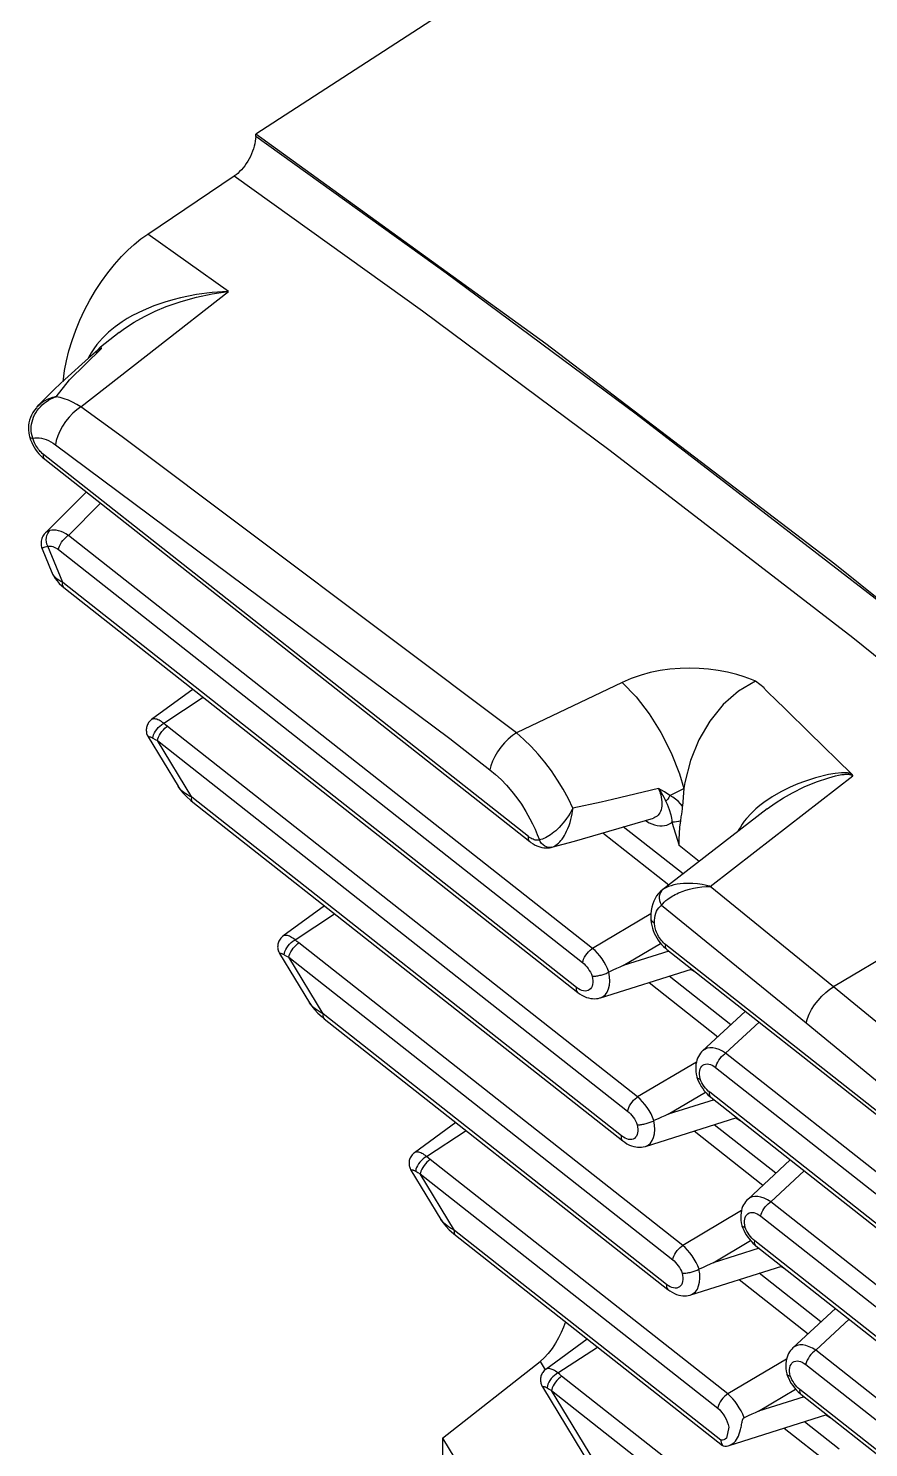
# Model space of a CAD drawing. Header units: millimetres. Extents: x 632 to 3922, y 1402 to 2001.
# Drawn here: x 3582.98 to 3589.48, y 1876.87 to 1887.86 of the extents above; entities that cross this region are included whole.
import ezdxf

# ---------------------------------------------------------------- set-up
doc = ezdxf.new("R2010")
doc.units = ezdxf.units.MM
for name, color, linetype in [('7', 7, 'Continuous'), ('8', 8, 'Continuous'), ('BO', 7, 'Continuous')]:
    doc.layers.add(name, color=color, linetype=linetype)

# ---------------------------------------------------------------- blocks, each defined once
blk = doc.blocks.new('20180524_223254')
at = {"layer": '7'}
for p, q in [((-35.587, 38.329), (-28.079, 32.412)), ((-34.944, 37.822), (-35.577, 37.189)), ((-35.627, 36.943), (-35.476, 36.576)), ((-35.291, 36.346), (-27.337, 30.077)), ((-33.29, 34.769), (-33.933, 34.3)), ((-33.986, 34.032), (-33.523, 33.268)), ((-33.294, 33.022), (-26.639, 27.778)), ((-31.256, 31.416), (-31.899, 30.947)), ((-31.952, 30.679), (-31.489, 29.915)), ((-25.956, 30.739), (-19.834, 25.915)), ((-26.983, 29.993), (-25.574, 30.438)), ((-31.26, 29.669), (-25.942, 25.478)), ((-24.743, 29.783), (-25.403, 29.172)), ((-25.277, 28.454), (-19.779, 24.121)), ((-26.286, 27.693), (-24.876, 28.138)), ((-29.222, 28.063), (-29.865, 27.594)), ((-24.046, 27.484), (-24.706, 26.872)), ((-29.918, 27.326), (-29.455, 26.562)), ((-29.226, 26.316), (-25.097, 23.062)), ((-24.579, 26.154), (-18.297, 21.204)), ((-25.588, 25.394), (-24.179, 25.839)), ((-23.349, 25.185), (-24.009, 24.573)), ((-27.188, 24.71), (-27.831, 24.241)), ((-29.428, 23.174), (-27.92, 24.362)), ((-27.884, 23.973), (-25.843, 20.609)), ((-23.882, 23.855), (-16.739, 18.226)), ((-24.994, 23.062), (-23.482, 23.54)), ((-29.428, 23.174), (-27.915, 20.679)), ((-29.428, 23.174), (-29.428, 19.793))]:
    blk.add_line(p, q, dxfattribs=at)
for points in [[(-15.645, 54.17, 0), (-32.32, 43.365, 0)], [(-32.321, 43.327, 0), (-32.324, 43.291, 0), (-32.328, 43.254, 0), (-32.335, 43.215, 0), (-32.345, 43.175, 0), (-32.356, 43.136, 0), (-32.37, 43.097, 0), (-32.385, 43.057, 0), (-32.404, 43.018, 0), (-32.423, 42.98, 0), (-32.444, 42.943, 0), (-32.467, 42.907, 0), (-32.492, 42.872, 0), (-32.517, 42.84, 0), (-32.543, 42.81, 0), (-32.57, 42.782, 0), (-32.599, 42.755, 0), (-32.625, 42.734, 0), (-32.652, 42.715, 0)], [(-32.321, 43.327, 0), (-32.32, 43.365, 0)], [(-18.913, 33.139, 0), (-23.357, 36.706, 0), (-27.828, 40.116, 0), (-32.32, 43.365, 0)], [(-33.992, 41.817, 0), (-32.652, 42.715, 0)], [(-35.303, 39.528, 0), (-35.293, 39.614, 0), (-35.28, 39.702, 0), (-35.25, 39.853, 0), (-35.212, 40.008, 0), (-35.163, 40.168, 0), (-35.105, 40.329, 0), (-35.041, 40.483, 0), (-34.969, 40.637, 0), (-34.888, 40.791, 0), (-34.8, 40.941, 0), (-34.709, 41.081, 0), (-34.612, 41.215, 0), (-34.508, 41.344, 0), (-34.399, 41.467, 0), (-34.301, 41.566, 0), (-34.201, 41.657, 0), (-34.097, 41.742, 0), (-33.992, 41.817, 0)], [(-34.437, 40.291, 0), (-34.723, 40.067, 0)], [(-34.763, 40.019, 0), (-34.909, 39.895, 0), (-35.277, 39.567, 0), (-35.432, 39.42, 0), (-35.654, 39.2, 0), (-35.698, 39.157, 0)], [(-34.723, 40.067, 0), (-34.729, 40.063, 0), (-34.739, 40.054, 0), (-34.748, 40.045, 0), (-34.756, 40.035, 0), (-34.763, 40.025, 0), (-34.77, 40.015, 0), (-34.775, 40.006, 0), (-34.779, 39.998, 0), (-34.782, 39.992, 0), (-34.784, 39.988, 0), (-34.785, 39.986, 0), (-34.786, 39.983, 0), (-34.787, 39.982, 0), (-34.787, 39.98, 0), (-34.788, 39.979, 0), (-34.788, 39.978, 0), (-34.788, 39.977, 0), (-34.789, 39.976, 0), (-34.789, 39.975, 0)], [(-35.707, 39.136, 0), (-35.713, 39.128, 0), (-35.743, 39.091, 0), (-35.769, 39.052, 0), (-35.79, 39.011, 0), (-35.807, 38.975, 0), (-35.82, 38.934, 0), (-35.831, 38.893, 0), (-35.836, 38.856, 0), (-35.839, 38.816, 0), (-35.839, 38.778, 0), (-35.835, 38.739, 0), (-35.828, 38.702, 0), (-35.823, 38.683, 0)], [(-35.823, 38.682, 0), (-35.819, 38.668, 0), (-35.805, 38.629, 0), (-35.789, 38.591, 0), (-35.771, 38.553, 0), (-35.751, 38.517, 0), (-35.728, 38.482, 0), (-35.703, 38.447, 0), (-35.676, 38.414, 0), (-35.647, 38.383, 0), (-35.616, 38.353, 0), (-35.587, 38.329, 0)], [(-35.577, 37.189, 0), (-35.582, 37.185, 0), (-35.594, 37.17, 0), (-35.605, 37.155, 0), (-35.615, 37.139, 0), (-35.625, 37.121, 0), (-35.632, 37.102, 0), (-35.638, 37.083, 0), (-35.641, 37.064, 0), (-35.644, 37.044, 0), (-35.644, 37.025, 0), (-35.643, 37.006, 0), (-35.64, 36.988, 0), (-35.636, 36.969, 0), (-35.63, 36.952, 0), (-35.627, 36.943, 0)], [(-35.479, 36.583, 0), (-35.466, 36.552, 0), (-35.447, 36.519, 0), (-35.424, 36.483, 0), (-35.396, 36.446, 0), (-35.361, 36.408, 0), (-35.32, 36.369, 0), (-35.291, 36.346, 0)], [(-24.586, 34.896, 0), (-24.847, 34.74, 0), (-25.085, 34.531, 0), (-25.293, 34.278, 0), (-25.464, 33.986, 0), (-25.593, 33.666, 0), (-25.677, 33.327, 0), (-25.692, 33.231, 0)], [(-23.099, 33.46, 0), (-23.754, 34.102, 0), (-24.111, 34.45, 0), (-24.286, 34.62, 0), (-24.372, 34.704, 0), (-24.415, 34.747, 0), (-24.436, 34.768, 0), (-24.442, 34.775, 0), (-24.446, 34.78, 0), (-24.449, 34.784, 0), (-24.451, 34.786, 0), (-24.452, 34.788, 0), (-24.452, 34.788, 0), (-24.453, 34.789, 0), (-24.453, 34.789, 0), (-24.453, 34.79, 0), (-24.453, 34.79, 0), (-24.453, 34.79, 0), (-24.453, 34.79, 0), (-24.453, 34.791, 0), (-24.453, 34.791, 0), (-24.453, 34.791, 0), (-24.453, 34.791, 0), (-24.453, 34.791, 0)], [(-33.933, 34.3, 0), (-33.945, 34.29, 0), (-33.956, 34.28, 0), (-33.968, 34.267, 0), (-33.979, 34.253, 0), (-33.988, 34.239, 0), (-33.996, 34.224, 0), (-34.002, 34.209, 0), (-34.008, 34.193, 0), (-34.011, 34.177, 0), (-34.014, 34.162, 0), (-34.015, 34.146, 0), (-34.016, 34.13, 0), (-34.014, 34.115, 0), (-34.012, 34.1, 0), (-34.009, 34.085, 0), (-34.005, 34.071, 0), (-33.999, 34.058, 0), (-33.993, 34.045, 0), (-33.987, 34.033, 0), (-33.986, 34.031, 0)], [(-23.078, 33.428, 0), (-23.08, 33.432, 0), (-23.082, 33.437, 0), (-23.085, 33.443, 0), (-23.089, 33.449, 0), (-23.094, 33.455, 0), (-23.099, 33.46, 0)], [(-33.523, 33.268, 0), (-33.519, 33.262, 0), (-33.488, 33.216, 0), (-33.447, 33.165, 0), (-33.393, 33.108, 0), (-33.327, 33.049, 0), (-33.294, 33.022, 0)], [(-25.692, 33.231, 0), (-25.713, 32.958, 0)], [(-25.743, 32.73, 0), (-25.733, 32.796, 0), (-25.726, 32.835, 0), (-25.72, 32.875, 0), (-25.715, 32.916, 0), (-25.714, 32.937, 0), (-25.713, 32.958, 0)], [(-27.736, 32.324, 0), (-27.389, 32.419, 0), (-26.166, 32.775, 0)], [(-24.404, 32.919, 0), (-26.043, 31.649, 0)], [(-25.769, 32.353, 0), (-25.769, 32.36, 0), (-25.768, 32.447, 0), (-25.763, 32.537, 0), (-25.754, 32.632, 0), (-25.743, 32.73, 0)], [(-28.079, 32.413, 0), (-28.062, 32.399, 0), (-28.026, 32.375, 0), (-27.993, 32.357, 0), (-27.956, 32.34, 0), (-27.922, 32.328, 0), (-27.891, 32.32, 0), (-27.86, 32.315, 0), (-27.83, 32.313, 0), (-27.801, 32.313, 0), (-27.773, 32.316, 0), (-27.747, 32.321, 0), (-27.734, 32.324, 0)], [(-26.027, 31.661, 0), (-26.032, 31.658, 0), (-26.062, 31.631, 0), (-26.09, 31.602, 0), (-26.115, 31.569, 0), (-26.138, 31.532, 0), (-26.158, 31.491, 0), (-26.176, 31.446, 0), (-26.189, 31.398, 0), (-26.199, 31.345, 0), (-26.205, 31.288, 0), (-26.206, 31.228, 0), (-26.206, 31.228, 0)], [(-26.206, 31.228, 0), (-26.205, 31.194, 0), (-26.2, 31.154, 0), (-26.191, 31.112, 0), (-26.18, 31.072, 0), (-26.167, 31.033, 0), (-26.151, 30.994, 0), (-26.132, 30.956, 0), (-26.112, 30.92, 0), (-26.09, 30.885, 0), (-26.065, 30.851, 0), (-26.038, 30.818, 0), (-26.01, 30.788, 0), (-25.98, 30.759, 0), (-25.956, 30.739, 0)], [(-31.899, 30.947, 0), (-31.911, 30.938, 0), (-31.922, 30.927, 0), (-31.934, 30.914, 0), (-31.945, 30.9, 0), (-31.954, 30.886, 0), (-31.962, 30.871, 0), (-31.968, 30.856, 0), (-31.974, 30.84, 0), (-31.977, 30.825, 0), (-31.98, 30.809, 0), (-31.981, 30.793, 0), (-31.982, 30.777, 0), (-31.98, 30.762, 0), (-31.978, 30.747, 0), (-31.975, 30.732, 0), (-31.971, 30.718, 0), (-31.965, 30.705, 0), (-31.959, 30.692, 0), (-31.953, 30.68, 0), (-31.952, 30.679, 0)], [(-27.114, 30.328, 0), (-27.109, 30.328, 0), (-27.103, 30.327, 0), (-27.096, 30.327, 0), (-27.083, 30.327, 0), (-27.07, 30.328, 0), (-27.055, 30.33, 0), (-27.04, 30.332, 0), (-27.025, 30.334, 0), (-27.009, 30.337, 0), (-26.993, 30.341, 0), (-26.976, 30.345, 0), (-26.96, 30.349, 0), (-26.944, 30.354, 0), (-26.928, 30.359, 0), (-26.912, 30.365, 0), (-26.897, 30.371, 0), (-26.883, 30.377, 0), (-26.869, 30.384, 0), (-26.855, 30.391, 0)], [(-26.855, 30.391, 0), (-26.854, 30.391, 0)], [(-26.633, 30.491, 0), (-26.683, 30.468, 0), (-26.736, 30.444, 0), (-26.792, 30.419, 0), (-26.854, 30.391, 0)], [(-31.489, 29.915, 0), (-31.485, 29.909, 0), (-31.454, 29.864, 0), (-31.413, 29.812, 0), (-31.359, 29.756, 0), (-31.293, 29.696, 0), (-31.26, 29.669, 0)], [(-27.337, 30.077, 0), (-27.307, 30.056, 0), (-27.271, 30.033, 0), (-27.234, 30.014, 0), (-27.2, 30, 0), (-27.168, 29.99, 0), (-27.136, 29.983, 0), (-27.106, 29.98, 0), (-27.077, 29.978, 0), (-27.048, 29.98, 0), (-27.021, 29.983, 0), (-26.992, 29.99, 0), (-26.983, 29.993, 0)], [(-25.403, 29.171, 0), (-25.42, 29.155, 0), (-25.438, 29.134, 0), (-25.454, 29.111, 0), (-25.468, 29.086, 0), (-25.481, 29.059, 0), (-25.492, 29.03, 0), (-25.5, 28.999, 0), (-25.507, 28.966, 0), (-25.51, 28.93, 0), (-25.511, 28.892, 0), (-25.509, 28.852, 0), (-25.503, 28.811, 0), (-25.495, 28.769, 0), (-25.493, 28.763, 0)], [(-25.495, 28.768, 0), (-25.482, 28.734, 0), (-25.466, 28.696, 0), (-25.446, 28.659, 0), (-25.425, 28.622, 0), (-25.402, 28.588, 0), (-25.377, 28.554, 0), (-25.35, 28.523, 0), (-25.321, 28.493, 0), (-25.29, 28.464, 0), (-25.277, 28.454, 0)], [(-25.493, 28.763, 0), (-25.492, 28.761, 0), (-25.49, 28.757, 0), (-25.486, 28.753, 0), (-25.481, 28.749, 0), (-25.474, 28.746, 0), (-25.467, 28.743, 0), (-25.458, 28.741, 0), (-25.452, 28.74, 0), (-25.447, 28.739, 0), (-25.442, 28.739, 0)], [(-25.493, 28.763, 0), (-25.491, 28.754, 0)], [(-25.935, 28.191, 0), (-25.986, 28.168, 0), (-26.038, 28.145, 0), (-26.094, 28.12, 0), (-26.157, 28.092, 0)], [(-26.416, 28.029, 0), (-26.412, 28.028, 0), (-26.405, 28.028, 0), (-26.399, 28.028, 0), (-26.386, 28.028, 0), (-26.372, 28.029, 0), (-26.358, 28.03, 0), (-26.343, 28.032, 0), (-26.328, 28.035, 0), (-26.312, 28.038, 0), (-26.296, 28.041, 0), (-26.279, 28.045, 0), (-26.263, 28.05, 0), (-26.247, 28.055, 0), (-26.231, 28.06, 0), (-26.215, 28.066, 0), (-26.2, 28.072, 0), (-26.185, 28.078, 0), (-26.171, 28.085, 0), (-26.158, 28.091, 0)], [(-26.158, 28.091, 0), (-26.157, 28.092, 0)], [(-26.639, 27.778, 0), (-26.61, 27.756, 0), (-26.574, 27.734, 0), (-26.536, 27.714, 0), (-26.503, 27.701, 0), (-26.47, 27.691, 0), (-26.439, 27.684, 0), (-26.409, 27.68, 0), (-26.379, 27.679, 0), (-26.351, 27.68, 0), (-26.324, 27.684, 0), (-26.295, 27.691, 0), (-26.286, 27.693, 0)], [(-29.865, 27.594, 0), (-29.877, 27.585, 0), (-29.888, 27.574, 0), (-29.9, 27.561, 0), (-29.911, 27.548, 0), (-29.92, 27.533, 0), (-29.928, 27.518, 0), (-29.934, 27.503, 0), (-29.94, 27.488, 0), (-29.944, 27.472, 0), (-29.946, 27.456, 0), (-29.947, 27.44, 0), (-29.948, 27.425, 0), (-29.946, 27.409, 0), (-29.944, 27.394, 0), (-29.941, 27.38, 0), (-29.937, 27.366, 0), (-29.931, 27.352, 0), (-29.925, 27.339, 0), (-29.919, 27.327, 0), (-29.918, 27.326, 0)], [(-24.706, 26.872, 0), (-24.723, 26.855, 0), (-24.741, 26.834, 0), (-24.757, 26.811, 0), (-24.771, 26.787, 0), (-24.784, 26.76, 0), (-24.794, 26.731, 0), (-24.803, 26.7, 0), (-24.809, 26.666, 0), (-24.813, 26.63, 0), (-24.814, 26.592, 0), (-24.811, 26.552, 0), (-24.806, 26.511, 0), (-24.797, 26.47, 0), (-24.796, 26.464, 0)], [(-29.455, 26.562, 0), (-29.451, 26.556, 0), (-29.42, 26.511, 0), (-29.379, 26.459, 0), (-29.325, 26.403, 0), (-29.259, 26.343, 0), (-29.226, 26.316, 0)], [(-24.798, 26.469, 0), (-24.785, 26.435, 0), (-24.768, 26.396, 0), (-24.749, 26.359, 0), (-24.728, 26.323, 0), (-24.705, 26.288, 0), (-24.68, 26.255, 0), (-24.653, 26.223, 0), (-24.624, 26.193, 0), (-24.592, 26.165, 0), (-24.579, 26.154, 0)], [(-24.796, 26.464, 0), (-24.793, 26.455, 0)], [(-24.745, 26.439, 0), (-24.749, 26.44, 0), (-24.755, 26.441, 0), (-24.761, 26.441, 0), (-24.769, 26.444, 0), (-24.777, 26.446, 0), (-24.784, 26.449, 0), (-24.789, 26.453, 0), (-24.793, 26.457, 0), (-24.795, 26.462, 0), (-24.796, 26.464, 0)], [(-25.719, 25.729, 0), (-25.715, 25.729, 0), (-25.708, 25.729, 0), (-25.701, 25.728, 0), (-25.689, 25.729, 0), (-25.675, 25.729, 0), (-25.661, 25.731, 0), (-25.645, 25.733, 0), (-25.63, 25.735, 0), (-25.615, 25.738, 0), (-25.598, 25.742, 0), (-25.582, 25.746, 0), (-25.566, 25.75, 0), (-25.55, 25.755, 0), (-25.534, 25.761, 0), (-25.518, 25.766, 0), (-25.503, 25.772, 0), (-25.488, 25.779, 0), (-25.474, 25.785, 0), (-25.46, 25.792, 0)], [(-25.46, 25.792, 0), (-25.459, 25.792, 0)], [(-25.238, 25.892, 0), (-25.289, 25.869, 0), (-25.341, 25.845, 0), (-25.397, 25.82, 0), (-25.459, 25.792, 0)], [(-25.942, 25.478, 0), (-25.912, 25.457, 0), (-25.876, 25.434, 0), (-25.839, 25.415, 0), (-25.806, 25.401, 0), (-25.773, 25.391, 0), (-25.742, 25.385, 0), (-25.711, 25.381, 0), (-25.682, 25.38, 0), (-25.654, 25.381, 0), (-25.627, 25.385, 0), (-25.598, 25.391, 0), (-25.588, 25.394, 0)], [(-27.526, 24.977, 0), (-27.557, 24.896, 0), (-27.593, 24.813, 0), (-27.634, 24.73, 0), (-27.681, 24.646, 0), (-27.734, 24.565, 0), (-27.792, 24.489, 0), (-27.854, 24.42, 0), (-27.92, 24.362, 0)], [(-24.009, 24.573, 0), (-24.025, 24.556, 0), (-24.043, 24.535, 0), (-24.059, 24.512, 0), (-24.074, 24.487, 0), (-24.086, 24.46, 0), (-24.097, 24.431, 0), (-24.106, 24.4, 0), (-24.112, 24.367, 0), (-24.116, 24.331, 0), (-24.116, 24.293, 0), (-24.114, 24.253, 0), (-24.109, 24.212, 0), (-24.1, 24.171, 0), (-24.098, 24.164, 0)], [(-27.831, 24.241, 0), (-27.843, 24.232, 0), (-27.854, 24.221, 0), (-27.866, 24.208, 0), (-27.877, 24.195, 0), (-27.886, 24.18, 0), (-27.894, 24.166, 0), (-27.9, 24.15, 0), (-27.906, 24.135, 0), (-27.91, 24.119, 0), (-27.912, 24.103, 0), (-27.913, 24.088, 0), (-27.914, 24.072, 0), (-27.912, 24.057, 0), (-27.91, 24.042, 0), (-27.907, 24.027, 0), (-27.903, 24.013, 0), (-27.897, 23.999, 0), (-27.891, 23.986, 0), (-27.885, 23.974, 0), (-27.884, 23.973, 0)], [(-24.1, 24.17, 0), (-24.088, 24.136, 0), (-24.071, 24.097, 0), (-24.052, 24.06, 0), (-24.031, 24.024, 0), (-24.008, 23.989, 0), (-23.983, 23.955, 0), (-23.955, 23.924, 0), (-23.926, 23.894, 0), (-23.895, 23.866, 0), (-23.882, 23.855, 0)], [(-24.098, 24.164, 0), (-24.098, 24.163, 0), (-24.095, 24.158, 0), (-24.091, 24.154, 0), (-24.086, 24.15, 0), (-24.08, 24.147, 0), (-24.072, 24.144, 0), (-24.063, 24.142, 0), (-24.058, 24.141, 0), (-24.052, 24.14, 0), (-24.048, 24.14, 0)], [(-24.541, 23.592, 0), (-24.591, 23.57, 0), (-24.644, 23.546, 0), (-24.7, 23.521, 0), (-24.762, 23.493, 0)], [(-24.994, 23.062, 0), (-24.983, 23.066, 0), (-24.96, 23.077, 0), (-24.938, 23.091, 0), (-24.917, 23.109, 0), (-24.897, 23.13, 0), (-24.88, 23.153, 0), (-24.864, 23.179, 0), (-24.85, 23.209, 0), (-24.837, 23.241, 0), (-24.826, 23.274, 0), (-24.817, 23.31, 0), (-24.812, 23.329, 0), (-24.808, 23.348, 0), (-24.804, 23.368, 0), (-24.8, 23.388, 0), (-24.797, 23.406, 0), (-24.793, 23.424, 0), (-24.789, 23.441, 0), (-24.787, 23.45, 0), (-24.784, 23.459, 0), (-24.781, 23.467, 0), (-24.78, 23.47, 0), (-24.778, 23.474, 0), (-24.776, 23.478, 0), (-24.774, 23.481, 0), (-24.772, 23.484, 0), (-24.771, 23.485, 0), (-24.77, 23.487, 0), (-24.769, 23.488, 0), (-24.767, 23.49, 0), (-24.766, 23.491, 0), (-24.765, 23.491, 0), (-24.764, 23.492, 0), (-24.763, 23.493, 0), (-24.762, 23.493, 0)], [(-25.122, 23.144, 0), (-25.121, 23.141, 0), (-25.12, 23.13, 0), (-25.118, 23.119, 0), (-25.115, 23.109, 0), (-25.112, 23.099, 0), (-25.107, 23.086, 0), (-25.102, 23.075, 0), (-25.097, 23.068, 0), (-25.092, 23.061, 0), (-25.087, 23.056, 0)], [(-25.087, 23.056, 0), (-25.06, 23.053, 0), (-25.034, 23.054, 0), (-25.008, 23.058, 0), (-24.994, 23.062, 0)]]:
    blk.add_polyline3d(points, dxfattribs=at)
at = {"layer": '8'}
for p, q in [((-28.097, 32.488), (-35.604, 38.404)), ((-35.22, 37.151), (-34.723, 37.648)), ((-27.107, 30.758), (-35.22, 37.151)), ((-35.309, 36.422), (-35.54, 36.983)), ((-35.375, 36.931), (-27.262, 30.537)), ((-27.354, 30.153), (-35.309, 36.422)), ((-33.745, 34.243), (-33.133, 34.645)), ((-26.41, 28.459), (-33.688, 34.194)), ((-33.843, 33.974), (-26.565, 28.238)), ((-33.312, 33.098), (-33.843, 33.974)), ((-26.657, 27.854), (-33.312, 33.098)), ((-26.95, 32.547), (-25.926, 31.74)), ((-25.706, 31.91), (-26.632, 32.639)), ((-25.878, 32.714), (-25.769, 32.353)), ((-19.341, 32.558), (-23.378, 30.165)), ((-25.455, 32.105), (-25.769, 32.353)), ((-31.711, 30.89), (-31.099, 31.292)), ((-26.205, 31.294), (-27.107, 30.758)), ((-25.712, 26.159), (-31.654, 30.842)), ((-26.633, 30.491), (-26.053, 30.835)), ((-19.851, 25.99), (-25.974, 30.815)), ((-31.809, 30.621), (-25.867, 25.938)), ((-31.278, 29.745), (-31.809, 30.621)), ((-25.924, 30.714), (-26.633, 30.491)), ((-24.966, 29.577), (-25.92, 30.328)), ((-26.231, 30.23), (-25.166, 29.391)), ((-19.341, 26.844), (-23.378, 30.165)), ((-25.96, 25.554), (-31.278, 29.745)), ((-25.047, 29.135), (-24.529, 29.615)), ((-23.801, 29.605), (-19.764, 26.284)), ((-19.531, 24.788), (-25.047, 29.135)), ((-25.5, 28.999), (-26.41, 28.459)), ((-25.202, 28.914), (-19.686, 24.567)), ((-25.935, 28.191), (-25.359, 28.534)), ((-25.227, 28.415), (-25.935, 28.191)), ((-19.796, 24.197), (-25.294, 28.53)), ((-29.677, 27.537), (-29.065, 27.94)), ((-25.534, 27.931), (-24.469, 27.092)), ((-24.269, 27.277), (-25.223, 28.029)), ((-25.015, 23.86), (-29.62, 27.489)), ((-29.244, 26.392), (-29.775, 27.268)), ((-29.775, 27.268), (-25.17, 23.639)), ((-24.349, 26.835), (-23.832, 27.315)), ((-18.049, 21.87), (-24.349, 26.835)), ((-24.803, 26.699), (-25.712, 26.159)), ((-24.504, 26.614), (-18.204, 21.65)), ((-25.122, 23.144), (-29.244, 26.392)), ((-25.238, 25.892), (-24.662, 26.234)), ((-18.315, 21.28), (-24.597, 26.23)), ((-24.53, 26.115), (-25.238, 25.892)), ((-23.572, 24.978), (-24.526, 25.73)), ((-24.836, 25.631), (-23.772, 24.792)), ((-23.652, 24.536), (-23.134, 25.016)), ((-27.643, 24.185), (-27.031, 24.587)), ((-24.106, 24.4), (-25.015, 23.86)), ((-16.791, 19.129), (-23.652, 24.536)), ((-27.92, 24.362), (-27.842, 24.233)), ((-23.807, 24.315), (-16.946, 18.908)), ((-24.915, 22.031), (-27.586, 24.136)), ((-25.809, 20.731), (-27.741, 23.915)), ((-27.741, 23.915), (-25.07, 21.81)), ((-24.541, 23.592), (-23.965, 23.935)), ((-23.832, 23.816), (-24.541, 23.592)), ((-16.756, 18.302), (-23.9, 23.931)), ((-24.139, 23.332), (-23.444, 22.784)), ((-23.289, 23.005), (-23.828, 23.43))]:
    blk.add_line(p, q, dxfattribs=at)
for points in [[(-18.921, 33.105, 0), (-22.665, 36.122, 0), (-26.432, 39.03, 0), (-29.372, 41.213, 0), (-32.321, 43.327, 0)], [(-32.652, 42.715, 0), (-29.739, 40.626, 0), (-26.832, 38.468, 0), (-23.078, 35.57, 0), (-19.341, 32.558, 0)], [(-32.742, 40.929, 0), (-33.992, 41.817, 0)], [(-35.027, 39.139, 0), (-33.852, 40.06, 0), (-32.742, 40.929, 0)], [(-32.742, 40.929, 0), (-32.751, 40.929, 0), (-32.993, 40.912, 0), (-33.236, 40.88, 0), (-33.483, 40.831, 0), (-33.606, 40.8, 0), (-33.727, 40.764, 0), (-33.898, 40.705, 0), (-34.065, 40.635, 0), (-34.23, 40.553, 0), (-34.31, 40.507, 0), (-34.387, 40.458, 0), (-34.495, 40.382, 0), (-34.598, 40.298, 0), (-34.694, 40.205, 0), (-34.739, 40.155, 0), (-34.782, 40.104, 0), (-34.828, 40.041, 0), (-34.87, 39.975, 0), (-34.908, 39.907, 0), (-34.918, 39.887, 0)], [(-34.437, 40.291, 0), (-34.354, 40.353, 0), (-34.204, 40.452, 0), (-34.045, 40.541, 0), (-33.878, 40.622, 0), (-33.705, 40.694, 0), (-33.474, 40.774, 0), (-33.238, 40.84, 0), (-32.996, 40.891, 0), (-32.751, 40.928, 0), (-32.742, 40.929, 0)], [(-35.41, 39.298, 0), (-35.203, 39.557, 0), (-34.709, 40.047, 0)], [(-34.763, 40.019, 0), (-34.758, 40.022, 0), (-34.743, 40.033, 0), (-34.726, 40.041, 0), (-34.709, 40.047, 0)], [(-34.759, 40.024, 0), (-34.753, 40.029, 0), (-34.741, 40.038, 0), (-34.726, 40.044, 0), (-34.711, 40.047, 0), (-34.709, 40.047, 0)], [(-34.709, 40.047, 0), (-34.709, 40.048, 0), (-34.712, 40.059, 0), (-34.715, 40.067, 0), (-34.719, 40.069, 0), (-34.723, 40.068, 0)], [(-35.772, 38.655, 0), (-35.783, 38.691, 0), (-35.79, 38.727, 0), (-35.795, 38.764, 0), (-35.796, 38.801, 0), (-35.795, 38.837, 0), (-35.79, 38.873, 0), (-35.783, 38.909, 0), (-35.773, 38.944, 0), (-35.759, 38.98, 0), (-35.743, 39.016, 0), (-35.723, 39.05, 0), (-35.702, 39.083, 0), (-35.678, 39.114, 0), (-35.652, 39.143, 0), (-35.624, 39.171, 0), (-35.594, 39.196, 0), (-35.563, 39.22, 0), (-35.528, 39.243, 0), (-35.492, 39.263, 0), (-35.454, 39.281, 0), (-35.434, 39.289, 0), (-35.415, 39.297, 0), (-35.41, 39.298, 0)], [(-35.41, 39.298, 0), (-35.415, 39.297, 0), (-35.416, 39.297, 0), (-35.42, 39.296, 0), (-35.427, 39.295, 0), (-35.441, 39.291, 0), (-35.466, 39.285, 0), (-35.509, 39.27, 0), (-35.547, 39.254, 0), (-35.583, 39.235, 0), (-35.619, 39.212, 0), (-35.653, 39.187, 0), (-35.684, 39.159, 0), (-35.707, 39.136, 0)], [(-35.027, 39.139, 0), (-35.089, 39.096, 0), (-35.151, 39.043, 0), (-35.21, 38.982, 0), (-35.264, 38.914, 0), (-35.312, 38.841, 0), (-35.353, 38.766, 0), (-35.385, 38.691, 0), (-35.408, 38.618, 0), (-35.419, 38.555, 0)], [(-35.027, 39.139, 0), (-35.092, 39.179, 0), (-35.158, 39.214, 0), (-35.221, 39.243, 0), (-35.284, 39.266, 0), (-35.347, 39.285, 0), (-35.41, 39.298, 0)], [(-28.286, 34.094, 0), (-34.39, 38.679, 0), (-35.027, 39.139, 0)], [(-35.823, 38.682, 0), (-35.817, 38.672, 0), (-35.805, 38.664, 0), (-35.788, 38.658, 0), (-35.772, 38.655, 0)], [(-35.772, 38.655, 0), (-35.741, 38.661, 0), (-35.708, 38.663, 0), (-35.674, 38.662, 0), (-35.638, 38.657, 0), (-35.603, 38.648, 0), (-35.567, 38.636, 0), (-35.53, 38.621, 0), (-35.492, 38.602, 0), (-35.455, 38.58, 0), (-35.419, 38.555, 0)], [(-35.604, 38.404, 0), (-35.624, 38.421, 0), (-35.643, 38.439, 0), (-35.656, 38.452, 0), (-35.668, 38.466, 0), (-35.681, 38.481, 0), (-35.695, 38.5, 0), (-35.709, 38.52, 0), (-35.723, 38.542, 0), (-35.735, 38.564, 0), (-35.746, 38.586, 0), (-35.756, 38.609, 0), (-35.762, 38.624, 0), (-35.767, 38.64, 0), (-35.772, 38.655, 0)], [(-35.419, 38.555, 0), (-29.318, 34.006, 0), (-28.695, 33.524, 0)], [(-35.587, 38.329, 0), (-35.598, 38.341, 0), (-35.604, 38.358, 0), (-35.607, 38.379, 0), (-35.605, 38.403, 0), (-35.604, 38.404, 0)], [(-35.508, 37.226, 0), (-35.548, 37.21, 0), (-35.577, 37.189, 0)], [(-35.54, 36.983, 0), (-35.552, 37.016, 0), (-35.56, 37.05, 0), (-35.562, 37.085, 0), (-35.56, 37.119, 0), (-35.553, 37.151, 0), (-35.541, 37.181, 0), (-35.525, 37.207, 0), (-35.508, 37.226, 0)], [(-35.22, 37.151, 0), (-35.258, 37.175, 0), (-35.296, 37.196, 0), (-35.334, 37.212, 0), (-35.372, 37.223, 0), (-35.408, 37.231, 0), (-35.443, 37.234, 0), (-35.476, 37.232, 0), (-35.508, 37.226, 0)], [(-35.375, 36.931, 0), (-35.368, 36.957, 0), (-35.357, 36.986, 0), (-35.343, 37.015, 0), (-35.325, 37.044, 0), (-35.305, 37.072, 0), (-35.282, 37.098, 0), (-35.257, 37.122, 0), (-35.232, 37.143, 0), (-35.22, 37.151, 0)], [(-35.627, 36.943, 0), (-35.624, 36.953, 0), (-35.609, 36.963, 0), (-35.581, 36.973, 0), (-35.54, 36.983, 0)], [(-35.54, 36.983, 0), (-35.521, 36.986, 0), (-35.502, 36.987, 0), (-35.482, 36.984, 0), (-35.461, 36.978, 0), (-35.439, 36.97, 0), (-35.418, 36.959, 0), (-35.396, 36.946, 0), (-35.375, 36.931, 0)], [(-35.309, 36.422, 0), (-35.339, 36.438, 0), (-35.367, 36.456, 0), (-35.393, 36.474, 0), (-35.416, 36.494, 0), (-35.436, 36.515, 0), (-35.454, 36.536, 0), (-35.468, 36.559, 0), (-35.478, 36.582, 0)], [(-35.291, 36.346, 0), (-35.302, 36.358, 0), (-35.309, 36.375, 0), (-35.311, 36.396, 0), (-35.309, 36.42, 0), (-35.309, 36.422, 0)], [(-24.586, 34.896, 0), (-24.594, 34.9, 0), (-24.649, 34.923, 0), (-24.761, 34.963, 0), (-24.876, 34.999, 0), (-25.019, 35.034, 0), (-25.164, 35.062, 0), (-25.311, 35.081, 0), (-25.459, 35.093, 0), (-25.607, 35.097, 0), (-25.753, 35.093, 0), (-25.909, 35.08, 0), (-26.063, 35.058, 0), (-26.213, 35.027, 0), (-26.356, 34.989, 0), (-26.507, 34.937, 0), (-26.65, 34.875, 0)], [(-26.65, 34.875, 0), (-28.286, 34.094, 0)], [(-26.65, 34.875, 0), (-26.434, 34.651, 0), (-26.232, 34.389, 0), (-26.049, 34.098, 0), (-25.891, 33.786, 0), (-25.763, 33.462, 0), (-25.692, 33.231, 0)], [(-24.453, 34.791, 0), (-24.586, 34.896, 0)], [(-33.745, 34.243, 0), (-33.763, 34.257, 0), (-33.781, 34.27, 0), (-33.799, 34.281, 0), (-33.817, 34.291, 0), (-33.834, 34.298, 0), (-33.85, 34.304, 0), (-33.865, 34.308, 0), (-33.88, 34.31, 0), (-33.893, 34.311, 0), (-33.905, 34.31, 0), (-33.915, 34.308, 0), (-33.925, 34.304, 0), (-33.933, 34.3, 0)], [(-33.913, 34.013, 0), (-33.91, 34.038, 0), (-33.902, 34.065, 0), (-33.889, 34.093, 0), (-33.873, 34.121, 0), (-33.853, 34.149, 0), (-33.83, 34.176, 0), (-33.805, 34.2, 0), (-33.779, 34.221, 0), (-33.752, 34.239, 0), (-33.745, 34.243, 0)], [(-33.843, 33.974, 0), (-33.836, 34, 0), (-33.826, 34.029, 0), (-33.811, 34.058, 0), (-33.793, 34.087, 0), (-33.773, 34.115, 0), (-33.75, 34.141, 0), (-33.726, 34.165, 0), (-33.701, 34.186, 0), (-33.688, 34.194, 0)], [(-33.688, 34.194, 0), (-33.717, 34.218, 0), (-33.745, 34.243, 0)], [(-28.286, 34.094, 0), (-28.348, 34.051, 0), (-28.411, 33.999, 0), (-28.471, 33.939, 0), (-28.527, 33.872, 0), (-28.578, 33.801, 0), (-28.621, 33.728, 0), (-28.656, 33.655, 0), (-28.681, 33.584, 0), (-28.695, 33.524, 0)], [(-27.41, 32.928, 0), (-27.481, 33.074, 0), (-27.561, 33.221, 0), (-27.648, 33.364, 0), (-27.744, 33.506, 0), (-27.845, 33.642, 0), (-27.948, 33.766, 0), (-28.055, 33.882, 0), (-28.169, 33.993, 0), (-28.286, 34.094, 0)], [(-33.986, 34.032, 0), (-33.987, 34.033, 0), (-33.986, 34.034, 0), (-33.984, 34.035, 0), (-33.982, 34.036, 0), (-33.979, 34.036, 0), (-33.975, 34.036, 0), (-33.97, 34.035, 0), (-33.965, 34.035, 0), (-33.959, 34.033, 0), (-33.952, 34.031, 0), (-33.945, 34.029, 0), (-33.938, 34.026, 0), (-33.93, 34.023, 0), (-33.922, 34.019, 0), (-33.918, 34.016, 0), (-33.913, 34.013, 0)], [(-33.913, 34.013, 0), (-33.879, 33.993, 0), (-33.843, 33.974, 0)], [(-28.695, 33.524, 0), (-28.608, 33.451, 0), (-28.523, 33.372, 0), (-28.438, 33.284, 0), (-28.356, 33.189, 0), (-28.28, 33.091, 0), (-28.208, 32.989, 0), (-28.139, 32.879, 0), (-28.076, 32.766, 0), (-28.035, 32.685, 0), (-27.997, 32.604, 0), (-27.962, 32.52, 0), (-27.93, 32.436, 0)], [(-25.285, 31.717, 0), (-24.593, 32.254, 0), (-23.078, 33.428, 0)], [(-23.099, 33.46, 0), (-23.107, 33.463, 0), (-23.115, 33.466, 0), (-23.122, 33.468, 0), (-23.13, 33.47, 0), (-23.145, 33.473, 0), (-23.161, 33.475, 0), (-23.177, 33.476, 0), (-23.195, 33.477, 0), (-23.224, 33.477, 0), (-23.252, 33.476, 0), (-23.354, 33.465, 0), (-23.455, 33.448, 0), (-23.656, 33.398, 0), (-23.858, 33.332, 0), (-23.958, 33.293, 0), (-24.057, 33.249, 0), (-24.194, 33.181, 0), (-24.327, 33.104, 0), (-24.457, 33.016, 0), (-24.519, 32.968, 0), (-24.579, 32.917, 0), (-24.654, 32.845, 0), (-24.725, 32.767, 0), (-24.758, 32.725, 0), (-24.79, 32.682, 0), (-24.819, 32.637, 0), (-24.846, 32.591, 0), (-24.859, 32.567, 0)], [(-24.403, 32.919, 0), (-24.282, 33.007, 0), (-24.15, 33.091, 0), (-24.014, 33.167, 0), (-23.831, 33.257, 0), (-23.643, 33.334, 0), (-23.448, 33.4, 0), (-23.349, 33.427, 0), (-23.298, 33.438, 0), (-23.247, 33.448, 0), (-23.212, 33.452, 0), (-23.195, 33.454, 0), (-23.177, 33.455, 0), (-23.164, 33.455, 0), (-23.152, 33.455, 0), (-23.141, 33.454, 0), (-23.131, 33.452, 0), (-23.122, 33.451, 0), (-23.115, 33.449, 0), (-23.109, 33.447, 0), (-23.103, 33.445, 0), (-23.098, 33.443, 0), (-23.094, 33.441, 0), (-23.09, 33.438, 0), (-23.086, 33.435, 0), (-23.082, 33.431, 0), (-23.078, 33.428, 0)], [(-33.312, 33.098, 0), (-33.344, 33.115, 0), (-33.375, 33.133, 0), (-33.404, 33.152, 0), (-33.432, 33.172, 0), (-33.459, 33.194, 0), (-33.483, 33.217, 0), (-33.504, 33.242, 0), (-33.523, 33.268, 0)], [(-26.088, 33.234, 0), (-26.797, 33.065, 0), (-26.973, 33.024, 0), (-27.41, 32.928, 0)], [(-26.088, 33.234, 0), (-26.078, 33.209, 0), (-26.068, 33.184, 0), (-26.06, 33.159, 0), (-26.052, 33.134, 0), (-26.044, 33.098, 0), (-26.038, 33.063, 0), (-26.034, 33.027, 0), (-26.033, 32.993, 0), (-26.034, 32.962, 0), (-26.038, 32.932, 0), (-26.045, 32.904, 0), (-26.055, 32.878, 0), (-26.066, 32.855, 0), (-26.081, 32.834, 0), (-26.093, 32.82, 0), (-26.107, 32.807, 0), (-26.116, 32.799, 0), (-26.137, 32.787, 0), (-26.154, 32.779, 0), (-26.166, 32.776, 0)], [(-25.909, 33.127, 0), (-25.994, 33.182, 0), (-26.085, 33.232, 0), (-26.088, 33.234, 0)], [(-26.088, 33.234, 0), (-26.085, 33.23, 0), (-26.064, 33.2, 0), (-26.044, 33.169, 0), (-26.023, 33.135, 0), (-26.004, 33.101, 0), (-25.987, 33.068, 0), (-25.971, 33.034, 0)], [(-25.909, 33.127, 0), (-25.692, 33.231, 0)], [(-33.294, 33.022, 0), (-33.305, 33.034, 0), (-33.312, 33.051, 0), (-33.314, 33.072, 0), (-33.312, 33.096, 0), (-33.312, 33.098, 0)], [(-25.909, 33.127, 0), (-25.925, 33.096, 0), (-25.944, 33.067, 0), (-25.966, 33.04, 0), (-25.971, 33.034, 0)], [(-25.971, 33.034, 0), (-25.951, 32.988, 0), (-25.921, 32.908, 0), (-25.896, 32.826, 0), (-25.89, 32.8, 0), (-25.885, 32.773, 0), (-25.881, 32.744, 0), (-25.878, 32.714, 0)], [(-25.713, 32.958, 0), (-25.747, 32.998, 0), (-25.784, 33.035, 0), (-25.824, 33.068, 0), (-25.866, 33.099, 0), (-25.909, 33.127, 0)], [(-27.41, 32.928, 0), (-27.412, 32.925, 0), (-27.413, 32.924, 0), (-27.416, 32.919, 0), (-27.421, 32.909, 0), (-27.432, 32.89, 0), (-27.455, 32.851, 0), (-27.482, 32.809, 0), (-27.511, 32.768, 0), (-27.537, 32.732, 0), (-27.565, 32.697, 0), (-27.594, 32.664, 0), (-27.624, 32.631, 0), (-27.651, 32.605, 0), (-27.677, 32.58, 0), (-27.705, 32.556, 0), (-27.732, 32.534, 0), (-27.758, 32.515, 0), (-27.783, 32.498, 0), (-27.808, 32.483, 0), (-27.833, 32.47, 0), (-27.859, 32.458, 0), (-27.883, 32.448, 0), (-27.907, 32.441, 0), (-27.93, 32.436, 0)], [(-27.735, 32.324, 0), (-27.715, 32.331, 0), (-27.694, 32.341, 0), (-27.674, 32.354, 0), (-27.653, 32.369, 0), (-27.634, 32.386, 0), (-27.615, 32.406, 0), (-27.596, 32.427, 0), (-27.578, 32.451, 0), (-27.559, 32.478, 0), (-27.541, 32.507, 0), (-27.524, 32.538, 0), (-27.508, 32.57, 0), (-27.498, 32.592, 0), (-27.489, 32.613, 0), (-27.471, 32.658, 0), (-27.456, 32.706, 0), (-27.442, 32.755, 0), (-27.432, 32.797, 0), (-27.423, 32.841, 0), (-27.416, 32.884, 0), (-27.413, 32.906, 0), (-27.412, 32.917, 0), (-27.411, 32.923, 0), (-27.411, 32.924, 0), (-27.41, 32.928, 0)], [(-26.292, 32.738, 0), (-26.274, 32.726, 0), (-26.231, 32.703, 0), (-26.189, 32.684, 0), (-26.148, 32.67, 0), (-26.107, 32.66, 0), (-26.067, 32.655, 0), (-26.029, 32.654, 0), (-25.993, 32.659, 0), (-25.959, 32.667, 0), (-25.927, 32.681, 0), (-25.898, 32.698, 0), (-25.878, 32.714, 0)], [(-25.743, 32.73, 0), (-25.777, 32.722, 0), (-25.809, 32.717, 0), (-25.839, 32.714, 0), (-25.866, 32.713, 0), (-25.878, 32.714, 0)], [(-28.079, 32.412, 0), (-28.09, 32.425, 0), (-28.097, 32.442, 0), (-28.099, 32.462, 0), (-28.097, 32.486, 0), (-28.097, 32.488, 0)], [(-27.93, 32.436, 0), (-27.944, 32.433, 0), (-27.96, 32.432, 0), (-27.976, 32.432, 0), (-27.994, 32.435, 0), (-28.011, 32.44, 0), (-28.028, 32.447, 0), (-28.046, 32.455, 0), (-28.064, 32.465, 0), (-28.081, 32.476, 0), (-28.097, 32.488, 0)], [(-27.735, 32.324, 0), (-27.763, 32.32, 0), (-27.792, 32.321, 0), (-27.82, 32.329, 0), (-27.848, 32.342, 0), (-27.874, 32.361, 0), (-27.897, 32.384, 0), (-27.917, 32.412, 0), (-27.93, 32.436, 0)], [(-26.019, 31.668, 0), (-26.04, 31.648, 0), (-26.056, 31.624, 0), (-26.068, 31.596, 0), (-26.074, 31.566, 0), (-26.075, 31.534, 0), (-26.071, 31.501, 0), (-26.061, 31.468, 0), (-26.047, 31.436, 0), (-26.04, 31.425, 0)], [(-26.04, 31.425, 0), (-26.031, 31.437, 0), (-26.021, 31.449, 0), (-25.999, 31.472, 0), (-25.973, 31.497, 0), (-25.943, 31.521, 0), (-25.92, 31.537, 0), (-25.898, 31.552, 0), (-25.876, 31.565, 0), (-25.853, 31.579, 0), (-25.828, 31.592, 0), (-25.803, 31.605, 0), (-25.776, 31.617, 0), (-25.748, 31.629, 0), (-25.72, 31.64, 0), (-25.664, 31.66, 0), (-25.606, 31.677, 0), (-25.546, 31.691, 0), (-25.484, 31.703, 0), (-25.417, 31.711, 0), (-25.351, 31.716, 0), (-25.318, 31.717, 0), (-25.302, 31.717, 0), (-25.291, 31.717, 0), (-25.29, 31.717, 0), (-25.285, 31.717, 0)], [(-25.285, 31.717, 0), (-25.29, 31.719, 0), (-25.297, 31.72, 0), (-25.323, 31.727, 0), (-25.366, 31.737, 0), (-25.41, 31.745, 0), (-25.483, 31.756, 0), (-25.556, 31.762, 0), (-25.628, 31.764, 0), (-25.698, 31.762, 0), (-25.75, 31.757, 0), (-25.8, 31.75, 0), (-25.847, 31.74, 0), (-25.892, 31.727, 0), (-25.929, 31.715, 0), (-25.962, 31.7, 0), (-25.993, 31.685, 0), (-26.019, 31.668, 0)], [(-23.378, 30.165, 0), (-25.285, 31.717, 0)], [(-26.148, 31.15, 0), (-26.147, 31.19, 0), (-26.143, 31.229, 0), (-26.137, 31.266, 0), (-26.127, 31.301, 0), (-26.115, 31.332, 0), (-26.1, 31.36, 0), (-26.082, 31.386, 0), (-26.061, 31.408, 0), (-26.04, 31.425, 0)], [(-26.04, 31.425, 0), (-23.801, 29.605, 0)], [(-26.206, 31.228, 0), (-26.203, 31.209, 0), (-26.194, 31.19, 0), (-26.178, 31.172, 0), (-26.158, 31.157, 0), (-26.148, 31.15, 0)], [(-25.974, 30.815, 0), (-25.991, 30.83, 0), (-26.008, 30.846, 0), (-26.025, 30.863, 0), (-26.041, 30.882, 0), (-26.056, 30.902, 0), (-26.07, 30.922, 0), (-26.084, 30.944, 0), (-26.096, 30.966, 0), (-26.107, 30.989, 0), (-26.117, 31.011, 0), (-26.126, 31.035, 0), (-26.133, 31.058, 0), (-26.138, 31.077, 0), (-26.142, 31.096, 0), (-26.145, 31.114, 0), (-26.147, 31.133, 0), (-26.148, 31.15, 0)], [(-31.711, 30.89, 0), (-31.729, 30.904, 0), (-31.747, 30.917, 0), (-31.765, 30.928, 0), (-31.783, 30.938, 0), (-31.8, 30.945, 0), (-31.816, 30.951, 0), (-31.831, 30.955, 0), (-31.846, 30.958, 0), (-31.859, 30.958, 0), (-31.871, 30.958, 0), (-31.882, 30.955, 0), (-31.891, 30.952, 0), (-31.899, 30.947, 0)], [(-31.879, 30.66, 0), (-31.876, 30.685, 0), (-31.868, 30.712, 0), (-31.855, 30.74, 0), (-31.839, 30.769, 0), (-31.819, 30.797, 0), (-31.796, 30.823, 0), (-31.771, 30.847, 0), (-31.745, 30.869, 0), (-31.718, 30.887, 0), (-31.711, 30.89, 0)], [(-31.809, 30.621, 0), (-31.802, 30.647, 0), (-31.792, 30.676, 0), (-31.777, 30.705, 0), (-31.759, 30.734, 0), (-31.739, 30.762, 0), (-31.716, 30.789, 0), (-31.692, 30.812, 0), (-31.667, 30.833, 0), (-31.654, 30.842, 0)], [(-31.654, 30.842, 0), (-31.683, 30.866, 0), (-31.711, 30.89, 0)], [(-25.956, 30.739, 0), (-25.967, 30.752, 0), (-25.973, 30.768, 0), (-25.976, 30.789, 0), (-25.974, 30.813, 0), (-25.974, 30.815, 0)], [(-31.952, 30.679, 0), (-31.953, 30.68, 0), (-31.952, 30.681, 0), (-31.95, 30.682, 0), (-31.948, 30.683, 0), (-31.945, 30.683, 0), (-31.941, 30.683, 0), (-31.936, 30.683, 0), (-31.931, 30.682, 0), (-31.925, 30.681, 0), (-31.918, 30.679, 0), (-31.911, 30.676, 0), (-31.904, 30.673, 0), (-31.896, 30.67, 0), (-31.888, 30.666, 0), (-31.884, 30.663, 0), (-31.879, 30.66, 0)], [(-31.879, 30.66, 0), (-31.845, 30.64, 0), (-31.809, 30.621, 0)], [(-27.262, 30.537, 0), (-27.255, 30.564, 0), (-27.245, 30.592, 0), (-27.23, 30.621, 0), (-27.212, 30.651, 0), (-27.192, 30.679, 0), (-27.169, 30.705, 0), (-27.144, 30.729, 0), (-27.119, 30.749, 0), (-27.107, 30.758, 0)], [(-26.854, 30.391, 0), (-26.875, 30.444, 0), (-26.9, 30.496, 0), (-26.928, 30.547, 0), (-26.959, 30.595, 0), (-26.993, 30.641, 0), (-27.03, 30.684, 0), (-27.068, 30.723, 0), (-27.107, 30.758, 0)], [(-27.114, 30.328, 0), (-27.107, 30.294, 0), (-27.104, 30.261, 0), (-27.104, 30.23, 0), (-27.108, 30.201, 0), (-27.115, 30.174, 0), (-27.126, 30.151, 0), (-27.14, 30.132, 0), (-27.157, 30.117, 0), (-27.176, 30.106, 0), (-27.198, 30.099, 0), (-27.222, 30.097, 0), (-27.247, 30.1, 0), (-27.273, 30.107, 0), (-27.3, 30.118, 0), (-27.327, 30.134, 0), (-27.354, 30.153, 0)], [(-27.262, 30.537, 0), (-27.239, 30.518, 0), (-27.217, 30.495, 0), (-27.195, 30.471, 0), (-27.176, 30.445, 0), (-27.157, 30.417, 0), (-27.141, 30.388, 0), (-27.126, 30.358, 0), (-27.114, 30.328, 0)], [(-26.983, 29.993, 0), (-26.943, 30.012, 0), (-26.908, 30.042, 0), (-26.88, 30.082, 0), (-26.859, 30.131, 0), (-26.846, 30.188, 0), (-26.841, 30.251, 0), (-26.844, 30.319, 0), (-26.855, 30.391, 0)], [(-25.588, 30.433, 0), (-25.52, 30.396, 0)], [(-27.337, 30.077, 0), (-27.347, 30.09, 0), (-27.354, 30.107, 0), (-27.357, 30.127, 0), (-27.355, 30.151, 0), (-27.354, 30.153, 0)], [(-23.801, 29.605, 0), (-23.782, 29.671, 0), (-23.754, 29.74, 0), (-23.716, 29.812, 0), (-23.67, 29.884, 0), (-23.617, 29.953, 0), (-23.559, 30.018, 0), (-23.498, 30.077, 0), (-23.435, 30.128, 0), (-23.378, 30.165, 0)], [(-31.278, 29.745, 0), (-31.31, 29.762, 0), (-31.341, 29.78, 0), (-31.37, 29.799, 0), (-31.398, 29.819, 0), (-31.425, 29.841, 0), (-31.449, 29.864, 0), (-31.47, 29.889, 0), (-31.489, 29.915, 0)], [(-31.278, 29.745, 0), (-31.28, 29.721, 0), (-31.278, 29.7, 0), (-31.271, 29.683, 0), (-31.261, 29.67, 0), (-31.26, 29.669, 0)], [(-25.047, 29.135, 0), (-25.098, 29.167, 0), (-25.148, 29.191, 0), (-25.198, 29.208, 0), (-25.247, 29.217, 0), (-25.292, 29.218, 0), (-25.334, 29.211, 0), (-25.371, 29.195, 0), (-25.403, 29.172, 0)], [(-25.202, 28.914, 0), (-25.195, 28.94, 0), (-25.184, 28.969, 0), (-25.17, 28.998, 0), (-25.152, 29.027, 0), (-25.131, 29.055, 0), (-25.109, 29.082, 0), (-25.084, 29.105, 0), (-25.059, 29.126, 0), (-25.047, 29.135, 0)], [(-25.442, 28.739, 0), (-25.449, 28.773, 0), (-25.452, 28.806, 0), (-25.452, 28.837, 0), (-25.448, 28.866, 0), (-25.441, 28.892, 0), (-25.43, 28.915, 0), (-25.416, 28.935, 0), (-25.399, 28.95, 0), (-25.38, 28.961, 0), (-25.358, 28.968, 0), (-25.334, 28.969, 0), (-25.309, 28.967, 0), (-25.283, 28.96, 0), (-25.256, 28.948, 0), (-25.229, 28.933, 0), (-25.202, 28.914, 0)], [(-25.294, 28.53, 0), (-25.317, 28.549, 0), (-25.339, 28.571, 0), (-25.361, 28.596, 0), (-25.38, 28.622, 0), (-25.399, 28.65, 0), (-25.415, 28.679, 0), (-25.43, 28.708, 0), (-25.442, 28.739, 0)], [(-26.565, 28.238, 0), (-26.558, 28.264, 0), (-26.547, 28.293, 0), (-26.533, 28.322, 0), (-26.515, 28.351, 0), (-26.494, 28.379, 0), (-26.471, 28.406, 0), (-26.447, 28.429, 0), (-26.422, 28.45, 0), (-26.41, 28.459, 0)], [(-26.157, 28.092, 0), (-26.178, 28.144, 0), (-26.202, 28.196, 0), (-26.231, 28.247, 0), (-26.262, 28.296, 0), (-26.296, 28.342, 0), (-26.332, 28.385, 0), (-26.37, 28.424, 0), (-26.41, 28.459, 0)], [(-25.277, 28.454, 0), (-25.287, 28.466, 0), (-25.294, 28.483, 0), (-25.296, 28.504, 0), (-25.295, 28.528, 0), (-25.294, 28.53, 0)], [(-26.565, 28.238, 0), (-26.542, 28.218, 0), (-26.519, 28.196, 0), (-26.498, 28.172, 0), (-26.478, 28.146, 0), (-26.46, 28.118, 0), (-26.443, 28.089, 0), (-26.429, 28.059, 0), (-26.416, 28.029, 0)], [(-24.891, 28.134, 0), (-24.823, 28.096, 0)], [(-26.416, 28.029, 0), (-26.41, 27.994, 0), (-26.407, 27.961, 0), (-26.407, 27.93, 0), (-26.411, 27.901, 0), (-26.418, 27.875, 0), (-26.429, 27.852, 0), (-26.443, 27.833, 0), (-26.459, 27.817, 0), (-26.479, 27.806, 0), (-26.501, 27.8, 0), (-26.524, 27.798, 0), (-26.55, 27.8, 0), (-26.576, 27.808, 0), (-26.603, 27.819, 0), (-26.63, 27.834, 0), (-26.657, 27.854, 0)], [(-26.286, 27.693, 0), (-26.245, 27.713, 0), (-26.211, 27.742, 0), (-26.183, 27.782, 0), (-26.162, 27.832, 0), (-26.149, 27.888, 0), (-26.144, 27.952, 0), (-26.147, 28.02, 0), (-26.158, 28.091, 0)], [(-26.639, 27.778, 0), (-26.65, 27.79, 0), (-26.657, 27.807, 0), (-26.659, 27.828, 0), (-26.657, 27.852, 0), (-26.657, 27.854, 0)], [(-29.677, 27.537, 0), (-29.695, 27.552, 0), (-29.713, 27.564, 0), (-29.731, 27.576, 0), (-29.749, 27.585, 0), (-29.766, 27.593, 0), (-29.782, 27.598, 0), (-29.797, 27.602, 0), (-29.812, 27.605, 0), (-29.825, 27.606, 0), (-29.837, 27.605, 0), (-29.848, 27.603, 0), (-29.857, 27.599, 0), (-29.865, 27.594, 0)], [(-29.677, 27.537, 0), (-29.704, 27.52, 0), (-29.731, 27.5, 0), (-29.756, 27.476, 0), (-29.78, 27.45, 0), (-29.8, 27.423, 0), (-29.818, 27.394, 0), (-29.831, 27.366, 0), (-29.84, 27.339, 0), (-29.845, 27.313, 0), (-29.845, 27.308, 0)], [(-29.62, 27.489, 0), (-29.645, 27.47, 0), (-29.67, 27.448, 0), (-29.694, 27.423, 0), (-29.715, 27.396, 0), (-29.735, 27.367, 0), (-29.751, 27.338, 0), (-29.764, 27.309, 0), (-29.772, 27.281, 0), (-29.775, 27.268, 0)], [(-29.62, 27.489, 0), (-29.649, 27.513, 0), (-29.677, 27.537, 0)], [(-29.918, 27.326, 0), (-29.919, 27.327, 0), (-29.918, 27.328, 0), (-29.916, 27.329, 0), (-29.914, 27.33, 0), (-29.911, 27.33, 0), (-29.907, 27.33, 0), (-29.902, 27.33, 0), (-29.897, 27.329, 0), (-29.891, 27.328, 0), (-29.884, 27.326, 0), (-29.877, 27.323, 0), (-29.87, 27.321, 0), (-29.862, 27.317, 0), (-29.854, 27.313, 0), (-29.85, 27.31, 0), (-29.845, 27.308, 0)], [(-29.845, 27.308, 0), (-29.811, 27.287, 0), (-29.775, 27.268, 0)], [(-24.349, 26.835, 0), (-24.4, 26.867, 0), (-24.451, 26.892, 0), (-24.501, 26.909, 0), (-24.549, 26.918, 0), (-24.595, 26.919, 0), (-24.636, 26.911, 0), (-24.674, 26.896, 0), (-24.706, 26.872, 0)], [(-24.504, 26.614, 0), (-24.498, 26.641, 0), (-24.487, 26.669, 0), (-24.473, 26.699, 0), (-24.455, 26.728, 0), (-24.434, 26.756, 0), (-24.411, 26.782, 0), (-24.387, 26.806, 0), (-24.362, 26.826, 0), (-24.349, 26.835, 0)], [(-24.745, 26.439, 0), (-24.752, 26.474, 0), (-24.755, 26.507, 0), (-24.754, 26.538, 0), (-24.751, 26.567, 0), (-24.743, 26.593, 0), (-24.733, 26.616, 0), (-24.719, 26.635, 0), (-24.702, 26.651, 0), (-24.683, 26.662, 0), (-24.661, 26.668, 0), (-24.637, 26.67, 0), (-24.612, 26.667, 0), (-24.585, 26.66, 0), (-24.558, 26.649, 0), (-24.531, 26.634, 0), (-24.504, 26.614, 0)], [(-29.244, 26.392, 0), (-29.276, 26.409, 0), (-29.307, 26.427, 0), (-29.336, 26.446, 0), (-29.364, 26.466, 0), (-29.391, 26.488, 0), (-29.415, 26.511, 0), (-29.437, 26.536, 0), (-29.455, 26.562, 0)], [(-29.226, 26.316, 0), (-29.237, 26.329, 0), (-29.244, 26.346, 0), (-29.246, 26.366, 0), (-29.244, 26.39, 0), (-29.244, 26.392, 0)], [(-24.597, 26.23, 0), (-24.62, 26.25, 0), (-24.642, 26.272, 0), (-24.663, 26.296, 0), (-24.683, 26.322, 0), (-24.701, 26.35, 0), (-24.718, 26.379, 0), (-24.733, 26.409, 0), (-24.745, 26.439, 0)], [(-25.867, 25.938, 0), (-25.861, 25.965, 0), (-25.85, 25.993, 0), (-25.835, 26.023, 0), (-25.818, 26.052, 0), (-25.797, 26.08, 0), (-25.774, 26.106, 0), (-25.75, 26.13, 0), (-25.725, 26.15, 0), (-25.712, 26.159, 0)], [(-25.459, 25.792, 0), (-25.48, 25.845, 0), (-25.505, 25.897, 0), (-25.533, 25.948, 0), (-25.565, 25.996, 0), (-25.599, 26.043, 0), (-25.635, 26.085, 0), (-25.673, 26.125, 0), (-25.712, 26.159, 0)], [(-24.579, 26.154, 0), (-24.59, 26.167, 0), (-24.597, 26.184, 0), (-24.599, 26.204, 0), (-24.597, 26.228, 0), (-24.597, 26.23, 0)], [(-25.867, 25.938, 0), (-25.844, 25.919, 0), (-25.822, 25.897, 0), (-25.801, 25.872, 0), (-25.781, 25.846, 0), (-25.763, 25.818, 0), (-25.746, 25.789, 0), (-25.732, 25.76, 0), (-25.719, 25.729, 0)], [(-25.719, 25.729, 0), (-25.713, 25.695, 0), (-25.709, 25.662, 0), (-25.71, 25.631, 0), (-25.714, 25.602, 0), (-25.721, 25.575, 0), (-25.731, 25.552, 0), (-25.745, 25.533, 0), (-25.762, 25.518, 0), (-25.782, 25.507, 0), (-25.803, 25.5, 0), (-25.827, 25.498, 0), (-25.852, 25.501, 0), (-25.879, 25.508, 0), (-25.906, 25.52, 0), (-25.933, 25.535, 0), (-25.96, 25.554, 0)], [(-25.588, 25.394, 0), (-25.548, 25.413, 0), (-25.513, 25.443, 0), (-25.485, 25.483, 0), (-25.465, 25.532, 0), (-25.452, 25.589, 0), (-25.446, 25.652, 0), (-25.449, 25.721, 0), (-25.46, 25.792, 0)], [(-24.194, 25.834, 0), (-24.125, 25.797, 0)], [(-25.96, 25.554, 0), (-25.962, 25.53, 0), (-25.96, 25.509, 0), (-25.953, 25.492, 0), (-25.943, 25.479, 0), (-25.942, 25.478, 0)], [(-23.652, 24.536, 0), (-23.703, 24.568, 0), (-23.754, 24.592, 0), (-23.804, 24.609, 0), (-23.852, 24.619, 0), (-23.897, 24.619, 0), (-23.939, 24.612, 0), (-23.977, 24.596, 0), (-24.009, 24.573, 0)], [(-23.652, 24.536, 0), (-23.677, 24.517, 0), (-23.702, 24.495, 0), (-23.726, 24.47, 0), (-23.748, 24.443, 0), (-23.767, 24.414, 0), (-23.783, 24.385, 0), (-23.796, 24.356, 0), (-23.804, 24.328, 0), (-23.807, 24.315, 0)], [(-27.643, 24.185, 0), (-27.661, 24.199, 0), (-27.679, 24.212, 0), (-27.697, 24.223, 0), (-27.715, 24.232, 0), (-27.732, 24.24, 0), (-27.748, 24.246, 0), (-27.763, 24.25, 0), (-27.778, 24.252, 0), (-27.791, 24.253, 0), (-27.803, 24.252, 0), (-27.814, 24.25, 0), (-27.823, 24.246, 0), (-27.831, 24.241, 0)], [(-27.643, 24.185, 0), (-27.67, 24.168, 0), (-27.697, 24.147, 0), (-27.722, 24.123, 0), (-27.746, 24.097, 0), (-27.766, 24.07, 0), (-27.784, 24.041, 0), (-27.797, 24.013, 0), (-27.806, 23.986, 0), (-27.811, 23.961, 0), (-27.811, 23.955, 0)], [(-27.586, 24.136, 0), (-27.615, 24.16, 0), (-27.643, 24.185, 0)], [(-24.048, 24.14, 0), (-24.054, 24.174, 0), (-24.057, 24.207, 0), (-24.057, 24.238, 0), (-24.053, 24.267, 0), (-24.046, 24.294, 0), (-24.035, 24.317, 0), (-24.022, 24.336, 0), (-24.005, 24.351, 0), (-23.985, 24.362, 0), (-23.963, 24.369, 0), (-23.94, 24.371, 0), (-23.914, 24.368, 0), (-23.888, 24.361, 0), (-23.861, 24.35, 0), (-23.834, 24.334, 0), (-23.807, 24.315, 0)], [(-27.884, 23.973, 0), (-27.885, 23.974, 0), (-27.884, 23.976, 0), (-27.883, 23.977, 0), (-27.88, 23.977, 0), (-27.877, 23.977, 0), (-27.873, 23.977, 0), (-27.868, 23.977, 0), (-27.863, 23.976, 0), (-27.857, 23.975, 0), (-27.85, 23.973, 0), (-27.843, 23.971, 0), (-27.836, 23.968, 0), (-27.828, 23.964, 0), (-27.82, 23.96, 0), (-27.816, 23.958, 0), (-27.811, 23.955, 0)], [(-27.811, 23.955, 0), (-27.777, 23.934, 0), (-27.741, 23.915, 0)], [(-27.586, 24.136, 0), (-27.611, 24.117, 0), (-27.636, 24.095, 0), (-27.66, 24.07, 0), (-27.681, 24.043, 0), (-27.701, 24.014, 0), (-27.717, 23.985, 0), (-27.73, 23.956, 0), (-27.738, 23.928, 0), (-27.741, 23.915, 0)], [(-23.9, 23.931, 0), (-23.923, 23.95, 0), (-23.945, 23.972, 0), (-23.966, 23.997, 0), (-23.986, 24.023, 0), (-24.004, 24.051, 0), (-24.021, 24.08, 0), (-24.035, 24.11, 0), (-24.048, 24.14, 0)], [(-25.015, 23.86, 0), (-25.04, 23.841, 0), (-25.065, 23.819, 0), (-25.089, 23.794, 0), (-25.11, 23.767, 0), (-25.13, 23.738, 0), (-25.146, 23.709, 0), (-25.159, 23.68, 0), (-25.167, 23.652, 0), (-25.17, 23.639, 0)], [(-24.762, 23.493, 0), (-24.783, 23.546, 0), (-24.808, 23.598, 0), (-24.836, 23.648, 0), (-24.867, 23.697, 0), (-24.901, 23.743, 0), (-24.938, 23.786, 0), (-24.976, 23.825, 0), (-25.015, 23.86, 0)], [(-23.9, 23.931, 0), (-23.902, 23.907, 0), (-23.9, 23.886, 0), (-23.893, 23.868, 0), (-23.883, 23.856, 0), (-23.882, 23.855, 0)], [(-25.17, 23.639, 0), (-25.139, 23.612, 0), (-25.11, 23.58, 0), (-25.083, 23.545, 0), (-25.059, 23.508, 0), (-25.038, 23.468, 0), (-25.021, 23.427, 0), (-25.008, 23.386, 0), (-25, 23.346, 0)], [(-23.496, 23.535, 0), (-23.428, 23.497, 0)], [(-25, 23.346, 0), (-25.034, 23.178, 0)], [(-25.034, 23.178, 0), (-25.052, 23.162, 0), (-25.073, 23.151, 0), (-25.096, 23.145, 0), (-25.122, 23.144, 0)]]:
    blk.add_polyline3d(points, dxfattribs=at)
blk = doc.blocks.new('20180524_2241349')
at = {"layer": 'BO'}
blk.add_blockref('20180524_223254', (-5.108, 5.27), dxfattribs=at)

msp = doc.modelspace()

# ---------------------------------------------------------------- block references
at = {"layer": 'BO', "xscale": 0.5, "yscale": 0.5, "zscale": 0.5}
msp.add_blockref('20180524_2241349', (3603.451, 1862.72), dxfattribs=at)

doc.saveas('drawing.dxf')
